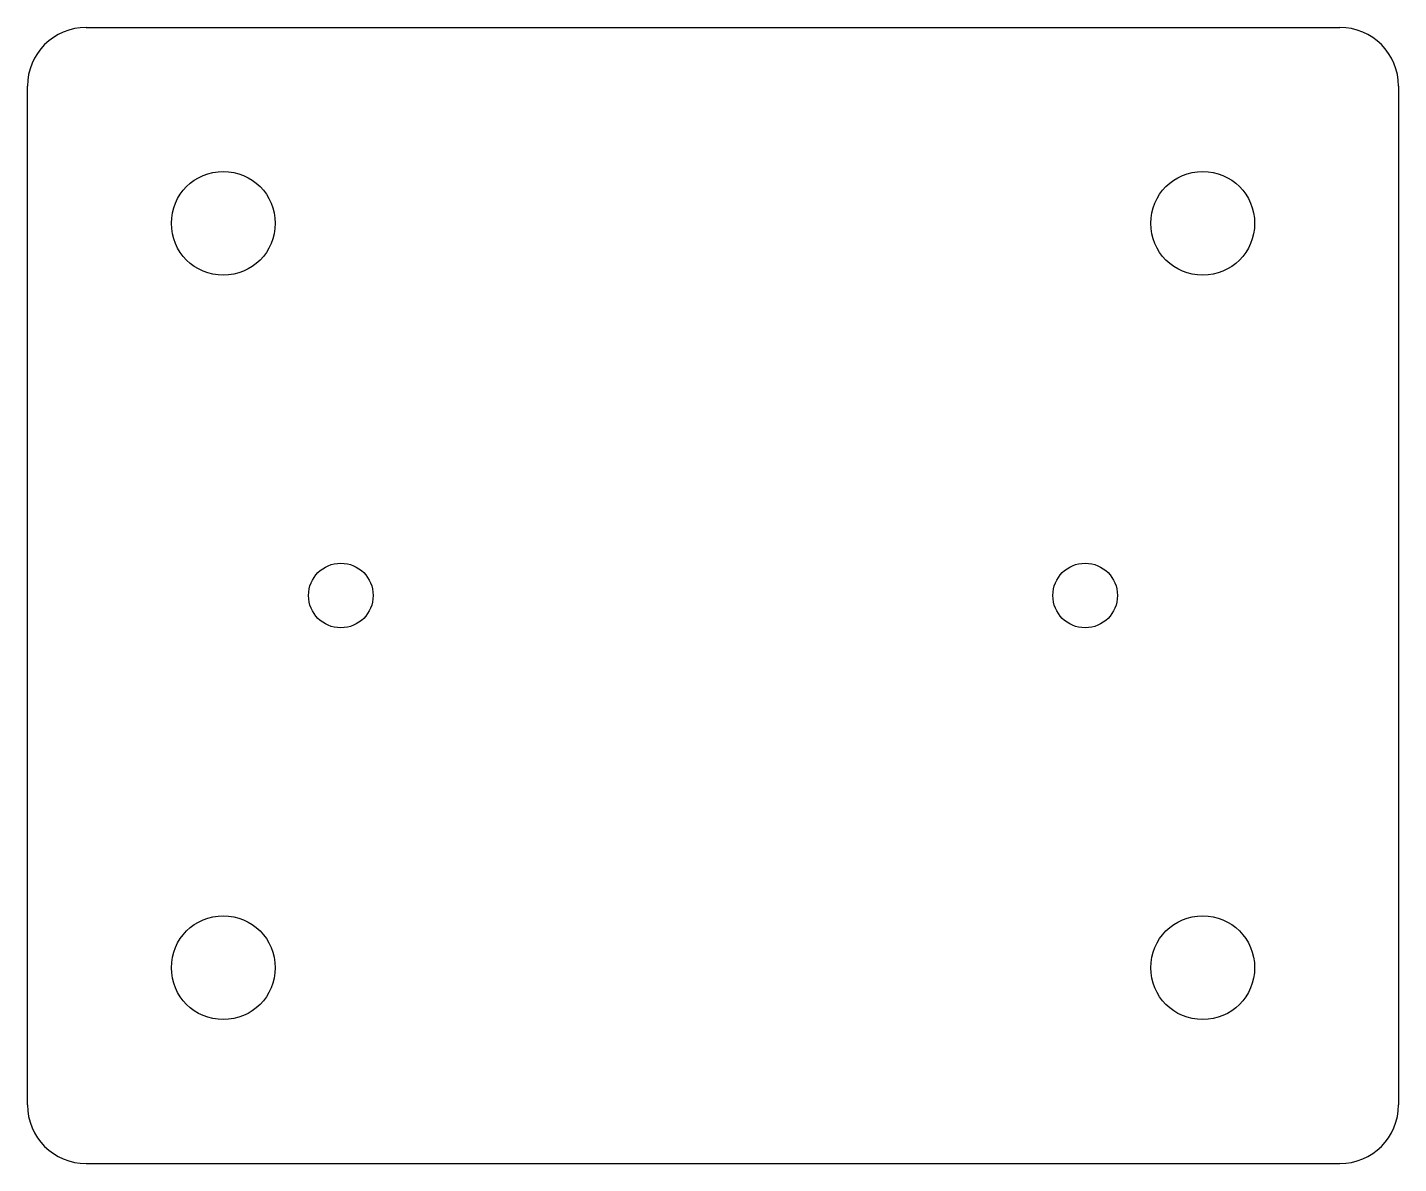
# Model space of a CAD drawing. Header units: millimetres. Extents: x 59.7 to 129.7, y 23.6 to 81.6.
import ezdxf

# ---------------------------------------------------------------- set-up
doc = ezdxf.new("R2010")
doc.units = ezdxf.units.MM

msp = doc.modelspace()

# ---------------------------------------------------------------- linework, layer by layer
for p, q in [((62.736, 81.622), (126.736, 81.622)), ((59.736, 26.622), (59.736, 78.622)), ((129.736, 78.622), (129.736, 26.622)), ((62.736, 23.622), (126.736, 23.622))]:
    msp.add_line(p, q)
for centre, radius in [((69.736, 71.622), 2.65), ((119.736, 71.622), 2.65), ((75.736, 52.622), 1.65), ((113.736, 52.622), 1.65), ((69.736, 33.622), 2.65), ((119.736, 33.622), 2.65)]:
    msp.add_circle(centre, radius)
for centre, start, end in [((62.736, 78.622), 90, 180), ((126.736, 78.622), 0, 90), ((62.736, 26.622), 180, 270), ((126.736, 26.622), 270, 360)]:
    msp.add_arc(centre, 3, start, end)

doc.saveas('drawing.dxf')
